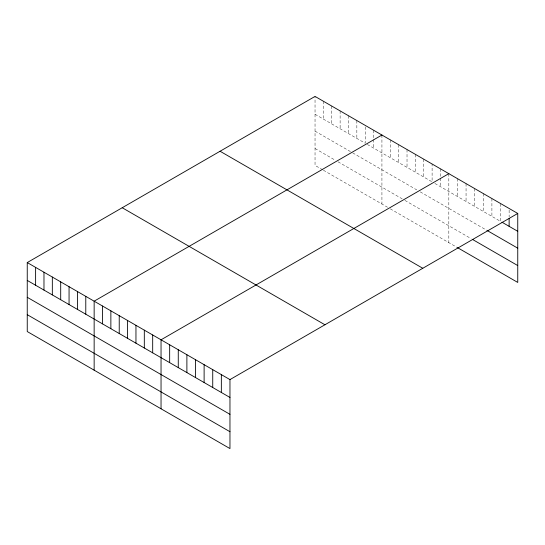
<?xml version="1.0" encoding="UTF-8"?>
<svg xmlns="http://www.w3.org/2000/svg" width="545" height="545" viewBox="0 0 545 545"><rect width="100%" height="100%" fill="white"/><g stroke="black" fill="none" stroke-linecap="round" stroke-linejoin="round"><path stroke-width="0.41" stroke-dasharray="2.73 2.04" d="M315.037 114.273L365.205 143.24L365.205 125.377M367.296 144.445L432.103 181.86L432.103 164.004M434.89 183.467L500.521 221.359L500.521 203.503M315.037 131.141L351.968 152.464M352.663 152.866L416.775 189.878M420.256 191.895L486.876 230.358M315.037 148.526L335.243 160.196M338.029 161.804L402.142 198.816M404.928 200.424L471.084 238.621M322.701 169.822L315.037 165.401L315.037 96.417M323.396 170.224L387.509 207.236M390.295 208.851L457.446 247.614M509.132 210.179L509.132 216.978M491.903 198.53L491.903 216.385M483.286 193.557L483.286 211.412M474.675 188.577L474.675 206.439M466.057 183.604L466.057 201.459M457.446 178.631L457.446 196.486M448.828 173.657L448.828 242.641M440.462 168.827L440.462 177.336M440.462 178.181L440.462 186.69M423.744 159.174L423.744 177.03M415.379 154.344L415.379 172.206M407.02 149.521L407.02 167.376M398.654 144.691L398.654 162.546M390.295 139.861L390.295 157.723M381.929 135.037L381.929 204.021M373.57 130.207L373.57 138.709M373.57 139.561L373.57 148.063M356.846 120.554L356.846 138.41M348.487 115.724L348.487 133.58M340.121 110.894L340.121 128.756M331.762 106.071L331.762 123.926M323.396 101.241L323.396 119.096"/><path stroke-width="0.82" d="M27.25 262.567L229.963 379.599L229.963 448.583L27.25 331.551L27.25 262.567L315.037 96.417L517.75 213.449L517.75 282.433L457.446 247.614M381.929 135.037L94.149 301.187L94.149 370.171M448.828 173.657L161.041 339.808L161.041 408.791M229.963 379.599L517.75 213.449M501.952 222.19L517.75 231.305M487.598 230.767L517.75 248.179M472.522 239.446L517.75 265.565M220.064 151.244L422.784 268.283M122.216 207.734L324.936 324.772M27.25 280.423L229.963 397.455M27.25 297.298L229.963 414.329M27.25 314.676L229.963 431.715M509.132 218.681L509.132 226.332M221.352 374.626L221.352 392.482M212.734 369.653L212.734 387.509M204.116 364.68L204.116 382.536M195.505 359.707L195.505 377.562M186.887 354.734L186.887 372.589M178.27 349.761L178.27 367.616M169.659 344.781L169.659 362.643M152.682 334.984L152.682 352.84M144.316 330.154L144.316 348.01M135.957 325.324L135.957 343.18M127.591 320.501L127.591 338.356M119.232 315.671L119.232 333.526M110.867 310.841L110.867 328.696M102.508 306.017L102.508 323.873M85.783 296.357L85.783 314.213M77.424 291.534L77.424 309.39M69.058 286.704L69.058 304.56M60.699 281.874L60.699 299.73M52.334 277.051L52.334 294.906M43.975 272.221L43.975 290.076M35.609 267.391L35.609 285.253"/></g></svg>
